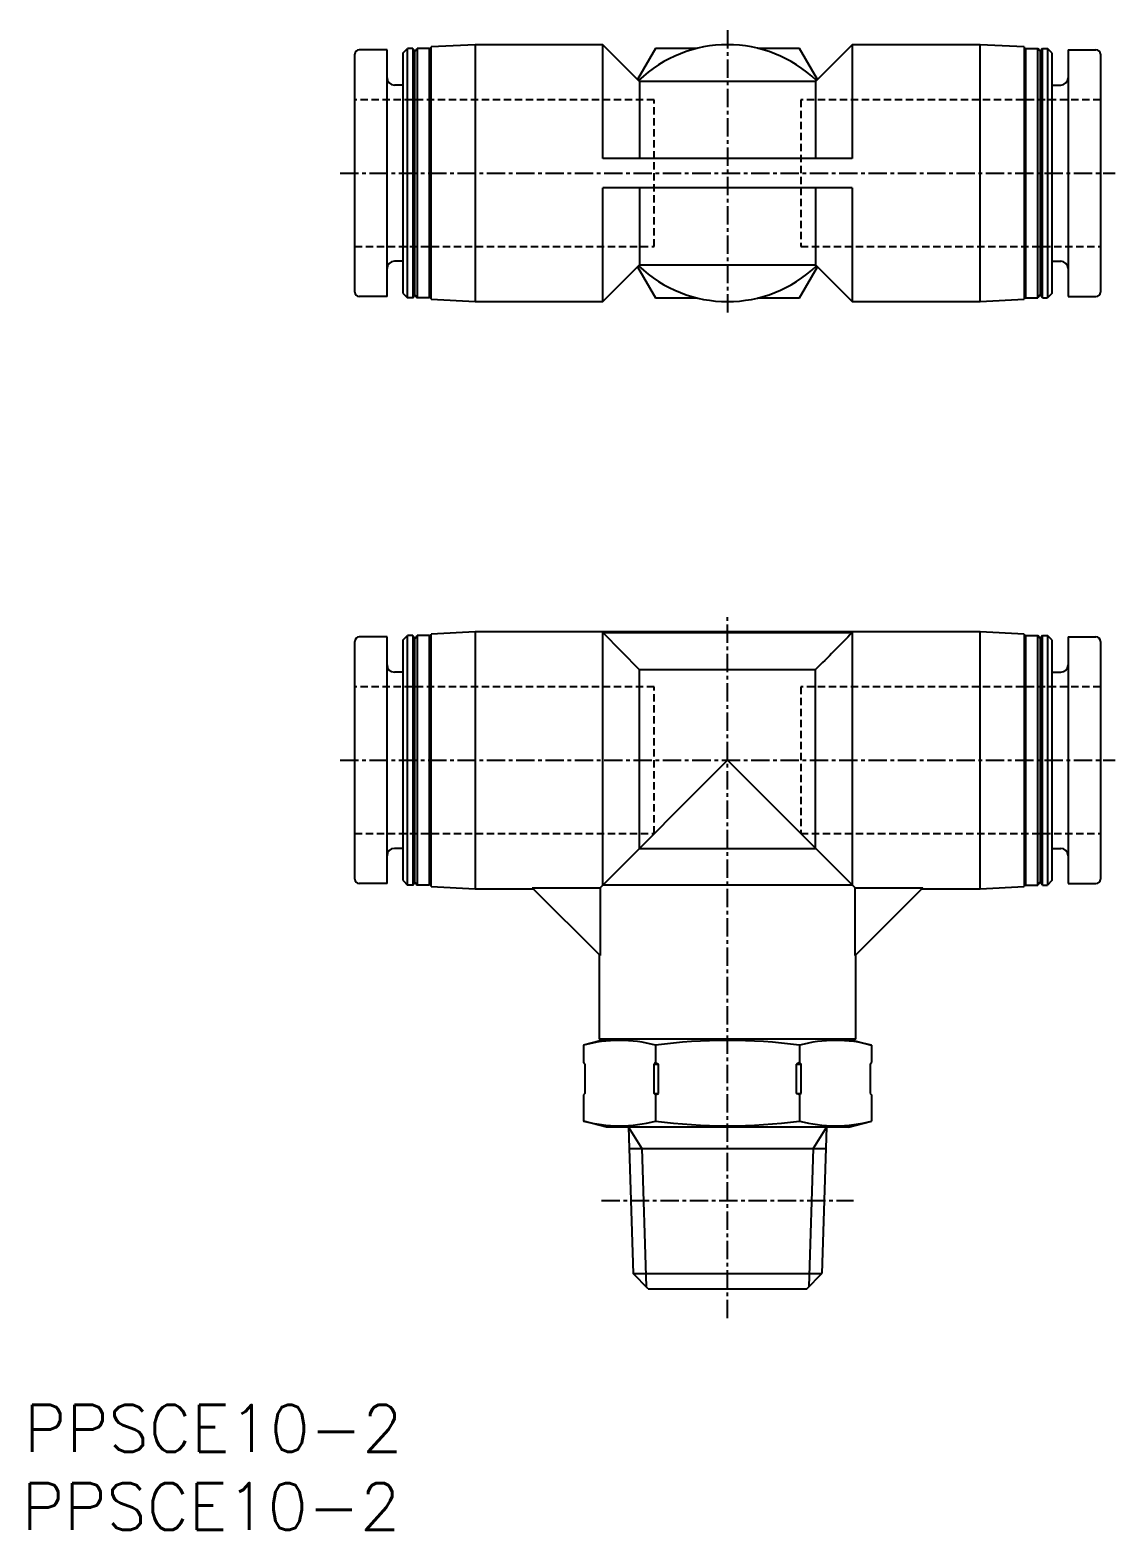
# Model space of a CAD drawing. Extents: x -9 to 105, y -19 to 83.
# Drawn here: x -9.4 to 64.5, y -19.2 to 83 of the extents above; entities that cross this region are included whole.
import ezdxf

# ---------------------------------------------------------------- set-up
doc = ezdxf.new("R2010")
doc.units = 0
doc.linetypes.add('CENTER', pattern=[2, 1.25, -0.25, 0.25, -0.25])
doc.linetypes.add('DASHED', pattern=[0.75, 0.5, -0.25])
doc.layers.get('0').update_dxf_attribs({"linetype": 'CONTINUOUS'})
doc.layers.add('CENTER', color=1, linetype='CENTER')
doc.styles.get("Standard").update_dxf_attribs({"font": 'txt.shx'})

msp = doc.modelspace()

# ---------------------------------------------------------------- linework, layer by layer
at = {"color": 7, "linetype": 'CONTINUOUS'}
for p, q in [((20.89, 81.99), (17.89, 81.84)), ((17.89, 64.65), (17.89, 81.84)), ((20.89, 81.99), (20.89, 64.49)), ((29.59, 81.99), (20.89, 81.99)), ((29.59, 74.24), (29.59, 81.99)), ((32.09, 79.49), (29.59, 81.99)), ((46.59, 81.99), (44.09, 79.49)), ((46.59, 81.99), (46.59, 74.24)), ((55.29, 81.99), (46.59, 81.99)), ((55.29, 64.49), (55.29, 81.99)), ((58.29, 81.84), (55.29, 81.99)), ((58.29, 81.84), (58.29, 64.65)), ((12.69, 65.14), (12.69, 81.34)), ((14.89, 81.64), (12.99, 81.64)), ((14.89, 64.84), (14.89, 81.64)), ((15.99, 81.44), (16.29, 81.74)), ((15.99, 65.04), (15.99, 81.44)), ((16.64, 81.74), (16.29, 81.74)), ((16.29, 64.74), (16.29, 81.74)), ((16.64, 81.74), (16.79, 81.54)), ((16.64, 81.74), (16.64, 64.74)), ((16.79, 81.54), (16.94, 81.74)), ((16.79, 64.94), (16.79, 81.54)), ((17.79, 81.74), (16.94, 81.74)), ((16.94, 81.74), (16.94, 64.74)), ((17.89, 81.64), (17.79, 81.74)), ((17.79, 64.74), (17.79, 81.74)), ((33.18, 81.74), (31.96, 79.62)), ((36.01, 81.74), (33.18, 81.74)), ((43, 81.74), (40.16, 81.74)), ((44.22, 79.62), (43, 81.74)), ((58.29, 81.64), (58.39, 81.74)), ((58.39, 81.74), (59.24, 81.74)), ((58.39, 81.74), (58.39, 64.74)), ((59.39, 81.54), (59.24, 81.74)), ((59.24, 64.74), (59.24, 81.74)), ((59.54, 81.74), (59.39, 81.54)), ((59.39, 81.54), (59.39, 64.94)), ((59.54, 81.74), (59.89, 81.74)), ((59.54, 64.74), (59.54, 81.74)), ((60.19, 81.44), (59.89, 81.74)), ((59.89, 81.74), (59.89, 64.74)), ((60.19, 81.44), (60.19, 65.04)), ((61.29, 81.64), (61.29, 64.84)), ((61.29, 81.64), (63.19, 81.64)), ((63.49, 81.34), (63.49, 65.14)), ((15.99, 79.24), (15.39, 79.24)), ((32.09, 79.49), (32.09, 74.24)), ((44.09, 79.49), (32.09, 79.49)), ((44.09, 79.49), (44.09, 74.24)), ((60.19, 79.24), (60.79, 79.24)), ((46.59, 74.24), (29.59, 74.24)), ((29.59, 64.49), (29.59, 72.24)), ((46.59, 72.24), (29.59, 72.24)), ((32.09, 72.24), (32.09, 66.99)), ((44.09, 72.24), (44.09, 66.99)), ((46.59, 72.24), (46.59, 64.49)), ((15.99, 67.24), (15.39, 67.24)), ((29.59, 64.49), (32.09, 66.99)), ((31.96, 66.86), (33.18, 64.74)), ((32.09, 66.99), (44.09, 66.99)), ((43, 64.74), (44.22, 66.86)), ((44.09, 66.99), (46.59, 64.49)), ((60.19, 67.24), (60.79, 67.24)), ((14.89, 64.84), (12.99, 64.84)), ((15.99, 65.04), (16.29, 64.74)), ((16.64, 64.74), (16.29, 64.74)), ((16.64, 64.74), (16.79, 64.94)), ((16.79, 64.94), (16.94, 64.74)), ((17.79, 64.74), (16.94, 64.74)), ((17.89, 64.84), (17.79, 64.74)), ((17.89, 64.65), (20.89, 64.49)), ((20.89, 64.49), (29.59, 64.49)), ((33.18, 64.74), (36.01, 64.74)), ((40.16, 64.74), (43, 64.74)), ((46.59, 64.49), (55.29, 64.49)), ((55.29, 64.49), (58.29, 64.65)), ((58.29, 64.84), (58.39, 64.74)), ((58.39, 64.74), (59.24, 64.74)), ((59.39, 64.94), (59.24, 64.74)), ((59.54, 64.74), (59.39, 64.94)), ((59.54, 64.74), (59.89, 64.74)), ((60.19, 65.04), (59.89, 64.74)), ((61.29, 64.84), (63.19, 64.84)), ((20.89, 41.99), (17.89, 41.84)), ((20.89, 41.99), (20.89, 24.49)), ((55.29, 41.99), (20.89, 41.99)), ((29.59, 41.94), (46.59, 41.94)), ((29.59, 24.74), (29.59, 41.94)), ((29.59, 41.94), (32.09, 39.41)), ((46.59, 41.94), (46.59, 24.74)), ((55.29, 24.49), (55.29, 41.99)), ((58.29, 41.84), (55.29, 41.99)), ((12.69, 25.14), (12.69, 41.34)), ((14.89, 41.64), (12.99, 41.64)), ((14.89, 24.84), (14.89, 41.64)), ((15.99, 41.44), (16.29, 41.74)), ((15.99, 25.04), (15.99, 41.44)), ((16.64, 41.74), (16.29, 41.74)), ((16.29, 24.74), (16.29, 41.74)), ((16.64, 41.74), (16.79, 41.54)), ((16.64, 41.74), (16.64, 24.74)), ((16.79, 41.54), (16.94, 41.74)), ((16.79, 24.94), (16.79, 41.54)), ((17.79, 41.74), (16.94, 41.74)), ((16.94, 41.74), (16.94, 24.74)), ((17.89, 41.64), (17.79, 41.74)), ((17.79, 24.74), (17.79, 41.74)), ((17.89, 24.65), (17.89, 41.84)), ((58.29, 41.84), (58.29, 24.65)), ((58.29, 41.64), (58.39, 41.74)), ((58.39, 41.74), (59.24, 41.74)), ((58.39, 41.74), (58.39, 24.74)), ((59.39, 41.54), (59.24, 41.74)), ((59.24, 24.74), (59.24, 41.74)), ((59.54, 41.74), (59.39, 41.54)), ((59.39, 41.54), (59.39, 24.94)), ((59.54, 41.74), (59.89, 41.74)), ((59.54, 24.74), (59.54, 41.74)), ((60.19, 41.44), (59.89, 41.74)), ((59.89, 41.74), (59.89, 24.74)), ((60.19, 41.44), (60.19, 25.04)), ((61.29, 41.64), (61.29, 24.84)), ((61.29, 41.64), (63.19, 41.64)), ((63.49, 41.34), (63.49, 25.14)), ((15.99, 39.24), (15.39, 39.24)), ((32.09, 27.24), (32.09, 39.41)), ((44.09, 39.41), (32.09, 39.41)), ((44.09, 27.24), (44.09, 39.41)), ((60.19, 39.24), (60.79, 39.24)), ((38.09, 33.24), (29.4, 24.55)), ((46.78, 24.55), (38.09, 33.24)), ((15.99, 27.24), (15.39, 27.24)), ((32.09, 27.24), (44.09, 27.24)), ((60.19, 27.24), (60.79, 27.24)), ((14.89, 24.84), (12.99, 24.84)), ((15.99, 25.04), (16.29, 24.74)), ((16.64, 24.74), (16.29, 24.74)), ((16.64, 24.74), (16.79, 24.94)), ((16.79, 24.94), (16.94, 24.74)), ((17.79, 24.74), (16.94, 24.74)), ((17.89, 24.84), (17.79, 24.74)), ((17.89, 24.65), (20.89, 24.49)), ((24.78, 24.55), (29.4, 24.55)), ((24.78, 24.55), (29.4, 19.94)), ((29.4, 24.55), (29.4, 19.94)), ((46.59, 24.74), (29.59, 24.74)), ((46.78, 19.94), (46.78, 24.55)), ((46.78, 24.55), (51.4, 24.55)), ((51.4, 24.55), (46.78, 19.94)), ((55.29, 24.49), (58.29, 24.65)), ((58.29, 24.84), (58.39, 24.74)), ((58.39, 24.74), (59.24, 24.74)), ((59.39, 24.94), (59.24, 24.74)), ((59.54, 24.74), (59.39, 24.94)), ((59.54, 24.74), (59.89, 24.74)), ((60.19, 25.04), (59.89, 24.74)), ((61.29, 24.84), (63.19, 24.84)), ((20.89, 24.49), (24.84, 24.49)), ((51.34, 24.49), (55.29, 24.49)), ((29.34, 19.99), (29.34, 14.24)), ((46.84, 14.24), (46.84, 19.99)), ((29.84, 14.24), (28.27, 13.82)), ((28.27, 13.82), (28.27, 12.64)), ((46.84, 14.24), (29.34, 14.24)), ((33.18, 13.82), (33.18, 12.64)), ((43, 13.82), (43, 12.64)), ((46.34, 14.24), (47.9, 13.82)), ((47.9, 13.82), (47.9, 12.64)), ((28.37, 12.54), (28.27, 12.64)), ((28.37, 12.54), (28.37, 10.54)), ((33.18, 12.64), (33.08, 12.54)), ((33.08, 10.54), (33.08, 12.54)), ((33.08, 12.54), (33.38, 12.54)), ((33.18, 12.64), (33.38, 12.54)), ((33.38, 10.54), (33.38, 12.54)), ((43, 12.64), (42.79, 12.54)), ((42.79, 10.54), (42.79, 12.54)), ((42.79, 12.54), (43.1, 12.54)), ((43, 12.64), (43.1, 12.54)), ((43.1, 10.54), (43.1, 12.54)), ((47.8, 12.54), (47.9, 12.64)), ((47.8, 12.54), (47.8, 10.54)), ((28.37, 10.54), (28.27, 10.44)), ((28.27, 10.44), (28.27, 8.66)), ((33.18, 10.44), (33.08, 10.54)), ((33.08, 10.54), (33.38, 10.54)), ((33.18, 10.44), (33.38, 10.54)), ((33.18, 10.44), (33.18, 8.66)), ((43, 10.44), (42.79, 10.54)), ((42.79, 10.54), (43.1, 10.54)), ((43, 10.44), (43.1, 10.54)), ((43, 10.44), (43, 8.66)), ((47.8, 10.54), (47.9, 10.44)), ((47.9, 10.44), (47.9, 8.66)), ((29.84, 8.24), (28.27, 8.66)), ((46.34, 8.24), (29.84, 8.24)), ((31.35, 8.24), (31.67, -1.73)), ((44.82, 8.24), (44.51, -1.73)), ((46.34, 8.24), (47.9, 8.66)), ((31.4, 6.79), (44.78, 6.79)), ((32.69, -2.76), (31.67, -1.73)), ((31.67, -1.73), (44.51, -1.73)), ((43.49, -2.76), (44.51, -1.73)), ((32.69, -2.76), (43.49, -2.76))]:
    msp.add_line(p, q, dxfattribs=at)
at = {"color": 3, "linetype": 'DASHED'}
for p, q in [((33.09, 78.24), (12.69, 78.24)), ((33.09, 68.24), (33.09, 78.24)), ((43.09, 78.24), (43.09, 68.24)), ((63.49, 78.24), (43.09, 78.24)), ((12.69, 68.24), (33.09, 68.24)), ((43.09, 68.24), (63.49, 68.24)), ((33.09, 38.24), (12.69, 38.24)), ((33.09, 28.24), (33.09, 38.24)), ((63.49, 38.24), (43.09, 38.24)), ((43.09, 38.24), (43.09, 28.24)), ((12.69, 28.24), (33.09, 28.24)), ((43.09, 28.24), (63.49, 28.24))]:
    msp.add_line(p, q, dxfattribs=at)
at = {"color": 3, "linetype": 'CONTINUOUS'}
for p, q in [((31.35, 8.24), (32.25, 6.79)), ((44.82, 8.24), (43.92, 6.79)), ((32.25, 6.79), (32.55, -2.62)), ((43.92, 6.79), (43.63, -2.62))]:
    msp.add_line(p, q, dxfattribs=at)
at = {"color": 7, "linetype": 'CONTINUOUS'}
for centre, radius, start, end in [((38.09, 73.24), 8.75, 46.1576, 133.8424), ((12.99, 81.34), 0.3, 90, 180), ((63.19, 81.34), 0.3, 0, 90), ((15.39, 79.74), 0.5, 180, 270), ((60.79, 79.74), 0.5, 270, 0), ((15.39, 66.74), 0.5, 90, 180), ((38.09, 73.24), 8.75, 226.1576, 313.8424), ((60.79, 66.74), 0.5, 0, 90), ((12.99, 65.14), 0.3, 180, 270), ((63.19, 65.14), 0.3, 270, 0), ((846.57, -753.19), 1127.92, 135.17427, 135.3547), ((12.99, 41.34), 0.3, 90, 180), ((63.19, 41.34), 0.3, 0, 90), ((15.39, 39.74), 0.5, 180, 270), ((60.79, 39.74), 0.5, 270, 0), ((15.39, 26.74), 0.5, 90, 180), ((60.79, 26.74), 0.5, 0, 90), ((12.99, 25.14), 0.3, 180, 270), ((63.19, 25.14), 0.3, 270, 0), ((30.73, 4.67), 9.48, 75, 105), ((38.09, -23.29), 37.44, 82.4677, 97.5323), ((45.45, 4.67), 9.48, 75, 105), ((30.73, 17.82), 9.48, 255, 285), ((38.09, 45.78), 37.44, 262.4677, 277.5323), ((45.45, 17.82), 9.48, 255, 285)]:
    msp.add_arc(centre, radius, start, end, dxfattribs=at)
at = {"layer": 'CENTER', "color": 1, "linetype": 'CENTER'}
for p, q in [((38.09, 82.99), (38.09, 63.49)), ((11.69, 73.24), (64.49, 73.24)), ((38.09, -4.76), (38.09, 42.99)), ((11.69, 33.24), (64.49, 33.24)), ((29.51, 3.25), (46.67, 3.25))]:
    msp.add_line(p, q, dxfattribs=at)

# ---------------------------------------------------------------- texts
at = {"color": 7, "linetype": 'CONTINUOUS'}
for p in [(-9.84, -13.88), (-9.99, -19.2)]:
    msp.add_text('PPSCE10-2', height=3.2, dxfattribs=at).set_placement(p)

doc.saveas('drawing.dxf')
